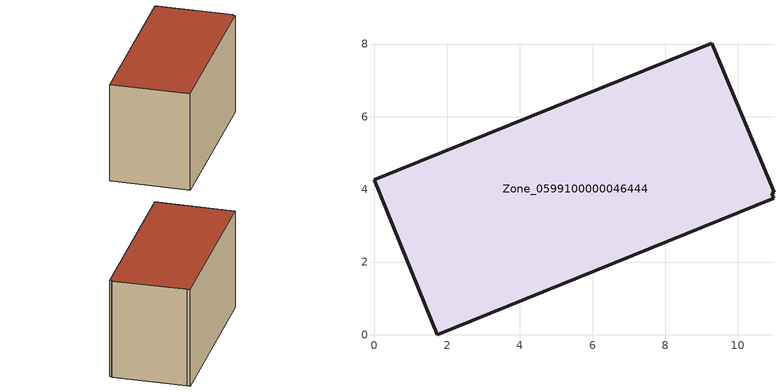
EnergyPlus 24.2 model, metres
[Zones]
Zone_0599100000046444
 floor ground (C_G): 10.98,3.75 1.73,0 0,4.26 9.28,8.02 9.36,7.83 10.99,3.93 10.92,3.9 z2.91
 wall outside (C_F): 1.73,0 10.98,3.75 10.92,3.9 10.99,3.93 9.36,7.83 9.28,8.02 0,4.26 1.73,0 z2.91:8.82
 roof outside (C_R): 10.92,3.9 10.99,3.93 9.36,7.83 9.28,8.02 0,4.26 1.73,0 10.98,3.75 z8.82
[BUILDING]
Pand.0599100000046444: North Axis=0; Terrain=City; Loads Convergence Tolerance Value=0.04; Temperature Convergence Tolerance Value=0.4; Solar Distribution=FullExterior; Maximum Number of Warmup Days=25; Minimum Number of Warmup Days=1
[Site:Location]
Rotterdam.The.Hague.AP_ZH_NLD Design_Conditions: Latitude=51.96; Longitude=4.45; Time Zone=1; Elevation=-4.5
[SITE:GROUNDTEMPERATURE:BUILDINGSURFACE]
18, 18, 18, 18, 18, 18, 18, 18, 18, 18, 18, 18
[MATERIAL] Thermal Absorptance=0.9; Solar Absorptance=0.7; Visible Absorptance=0.7
Name | Roughness | Thickness | Conductivity | Density | Specific Heat
G.TI.1946-1964 | MediumSmooth | 0.15 | 1 | 540 | 1210
F.TI.1946-1964 | Rough | 0.3 | 0.857143 | 1920 | 840
R.TI.1946-1964 | MediumRough | 0.2 | 0.277778 | 1500 | 1000
[CONSTRUCTION]
C_G: G.TI.1946-1964
C_F: F.TI.1946-1964
C_R: R.TI.1946-1964
[ZONE]
Zone_0599100000046444: Type=1; Multiplier=1; Ceiling Height=Autocalculate; Volume=Autocalculate; Floor Area=autocalculate; Part of Total Floor Area=Yes
[ZONEINFILTRATION:DESIGNFLOWRATE]
Infil_Zone_0599100000046444: Zone or ZoneList or Space or SpaceList=Zone_0599100000046444; Schedule=AlwaysOn; Design Flow Rate Calculation Method=Flow/Area; Flow Rate per Floor Area=0.003; Constant Term Coefficient=1; Temperature Term Coefficient=0; Velocity Term Coefficient=0; Velocity Squared Term Coefficient=0
[HVACTEMPLATE:ZONE:IDEALLOADSAIRSYSTEM]
Zone_0599100000046444: Maximum Heating Supply Air Temperature=50; Minimum Cooling Supply Air Temperature=13; Maximum Heating Supply Air Humidity Ratio=0.0156; Minimum Cooling Supply Air Humidity Ratio=0.0077; Heating Limit=NoLimit; Cooling Limit=NoLimit; Dehumidification Control Type=ConstantSensibleHeatRatio; Cooling Sensible Heat Ratio=0.7; Dehumidification Setpoint=60; Humidification Control Type=None; Humidification Setpoint=30; Outdoor Air Method=None; Outdoor Air Flow Rate per Person=0.00944; Outdoor Air Flow Rate per Zone Floor Area=0; Outdoor Air Flow Rate per Zone=0; Demand Controlled Ventilation Type=None; Outdoor Air Economizer Type=NoEconomizer; Heat Recovery Type=None; Sensible Heat Recovery Effectiveness=0.7; Latent Heat Recovery Effectiveness=0.65
[ZONECONTROL:THERMOSTAT]
ThermostatControl_Zone_0599100000046444: Zone or ZoneList=Zone_0599100000046444; Control Type Schedule=DualSetpointControlType; Control 1=Thermostat_Zone_0599100000046444; Temperature Difference Between Cutout And Setpoint=0
[THERMOSTATSETPOINT:DUALSETPOINT]
Thermostat_Zone_0599100000046444: Heating Setpoint Temperature Schedule=HeatingSetpoint_Zone_0599100000046444; Cooling Setpoint Temperature Schedule=CoolingSetpoint_Zone_0599100000046444
[SCHEDULE:COMPACT]
HeatingSetpoint_Zone_0599100000046444: Through: 12/31, For: AllDays, Until: 24:00, 21
CoolingSetpoint_Zone_0599100000046444: Through: 12/31, For: AllDays, Until: 24:00, 24
DualSetpointControlType: Through: 12/31, For: AllDays, Until: 24:00, 4
AlwaysOn: Through: 12/31, For: AllDays, Until: 24:00, 1
